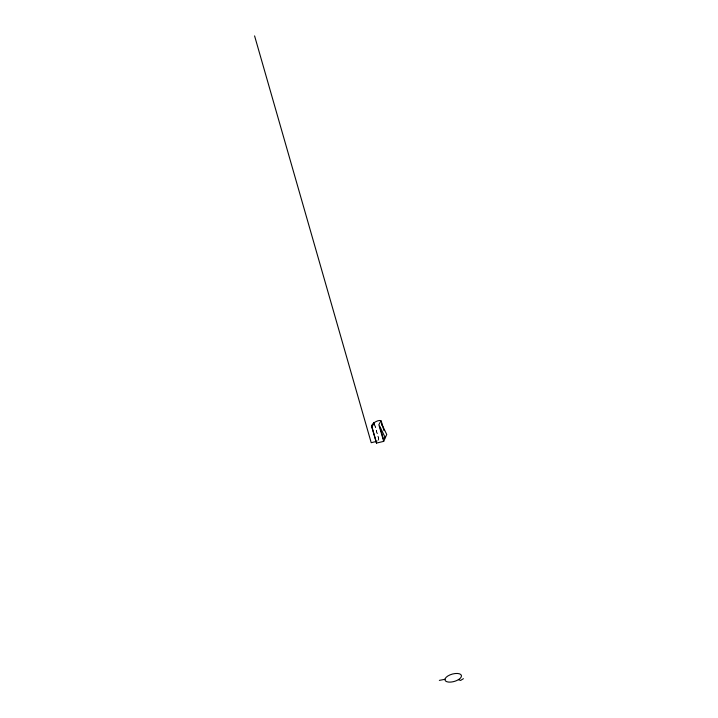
<?xml version="1.0" encoding="UTF-8"?>
<svg xmlns="http://www.w3.org/2000/svg" width="718" height="718" viewBox="0 0 718 718"><rect width="100%" height="100%" fill="white"/><g stroke="black" fill="none" stroke-linecap="round" stroke-linejoin="round"><path stroke-width="0.54" stroke-dasharray="3.59 2.69" d="M374.455 424.302L378.736 439.29L378.736 438.752L377.435 440.394M378.763 439.236L377.659 441.166M374.572 424.114L378.682 438.501"/><path stroke-width="1.08" d="M383.968 430.656L381.33 421.376C380.711 418.414 370.308 423.342 371.78 426.896L376.492 443.078L383.69 441.373L385.728 436.84M376.564 443.069L371.7 426.052M385.144 437.513L379.741 426.187L383.295 438.68L385.144 437.513L386.769 434.587L381.42 423.387L382.003 425.442M381.016 420.775L378.853 424.724L383.69 441.373M373.611 424.167L371.78 426.896M463.415 678.698L460.597 680.431L458.425 679.641M376.591 441.408L371.206 442.701L254.585 35.9M439.344 680.377L444.954 679.309M374.284 423.099L373.979 422.498L374.284 423.099M458.64 679.524L456.827 680.502A8.535 3.805 -15.8 0 1 448.517 682.064L446.901 681.741A8.535 3.805 -15.8 0 1 447.808 676.015A8.535 3.805 -15.8 0 1 459.466 673.816A8.535 3.805 -15.8 0 1 458.64 679.524"/></g></svg>
